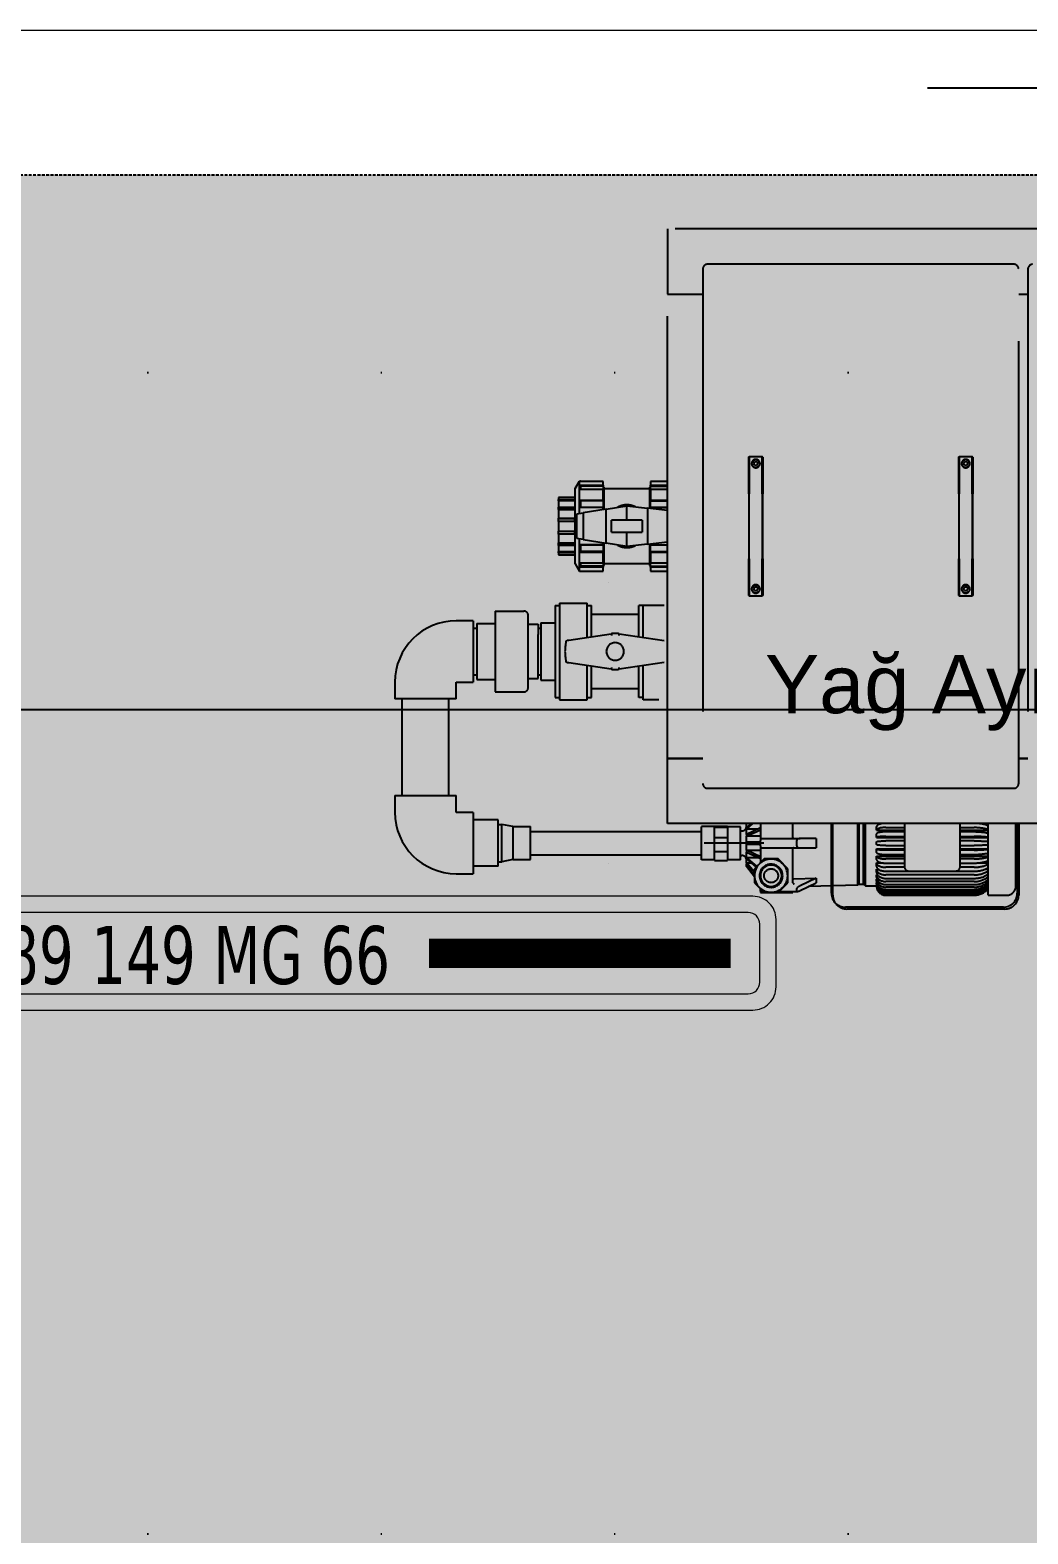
# Model space of a CAD drawing. Header units: centimetres. Extents: x 405564 to 502064, y 46284 to 60634.
# Drawn here: x 485385.8 to 485471.7, y 56032.6 to 56162.1 of the extents above; entities that cross this region are included whole.
import ezdxf
from ezdxf.enums import TextEntityAlignment as Align

# ---------------------------------------------------------------- set-up
doc = ezdxf.new("R2010")
doc.units = ezdxf.units.CM
for name, pattern in [('( Hidden )', [0.375, 0.25, -0.125]), ('ACAD_ISO07W100', [3, 0, -3]), ('CENTERX3', [23, 15, -3, 2, -3]), ('DOT', [0.25, 0, -0.25]), ('HIDDENX2', [19.05, 12.7, -6.35])]:
    doc.linetypes.add(name, pattern=pattern)
doc.layers.get('0').update_dxf_attribs({"color": 8, "lineweight": 9})
for name, color, linetype, lineweight in [('0-KRCN-AYDINLATMA-130426', 8, 'Continuous', 9), ('0-KRCN-MİMARİ-220526', 8, 'Continuous', 9), ('Visible (ISO)', 8, 'Continuous', 18)]:
    doc.layers.add(name, color=color, linetype=linetype, lineweight=lineweight)
doc.layers.add('AS_DOS_TERAS_UST', color=8, linetype='ACAD_ISO07W100')
doc.layers.add('AS_NOT_MIMARI', color=8, linetype='Continuous')
doc.styles.add('SI', font='ISOCP.shx')
doc.styles.add('TAHOMA', font='tahoma.ttf')

# ---------------------------------------------------------------- blocks, each defined once
blk = doc.blocks.new('YPL 064U 40OD00 8K89 149 MG 66')
at = {"layer": '0-KRCN-AYDINLATMA-130426'}
for points in [[(75.25, -2.9), (75.25, 2.9, 0.414214), (73.25, 4.9), (-73.25, 4.9, 0.414214), (-75.25, 2.9), (-75.25, -2.9, 0.414214), (-73.25, -4.9), (73.25, -4.9, 0.414214)], [(73.85, -2.5), (73.85, 2.5, 0.414214), (72.85, 3.5), (-72.85, 3.5, 0.414214), (-73.85, 2.5), (-73.85, -2.5, 0.414214), (-72.85, -3.5), (72.85, -3.5, 0.414214)]]:
    blk.add_lwpolyline(points, format="xyb", close=True, dxfattribs=at)
at = {"layer": '0-KRCN-AYDINLATMA-130426', "const_width": 2.51, "elevation": 1.25}
for points in [[(-71.34, -0.01), (-45.35, -0.01)], [(45.35, -0.01), (71.35, -0.01)]]:
    blk.add_lwpolyline(points, dxfattribs=at)
at = {"layer": '0-KRCN-AYDINLATMA-130426', "ltscale": 60, "style": 'TAHOMA', "width": 0.8}
blk.add_text('YPL 064U 40OD00 8K89 149 MG 66', height=5, dxfattribs=at).set_placement((0, -0.15), align=Align.MIDDLE_CENTER)
blk = doc.blocks.new('G$C546873DE')
at = {"layer": '0-KRCN-AYDINLATMA-130426'}
blk.add_blockref('YPL 064U 40OD00 8K89 149 MG 66', (14810.68, 8948.55), dxfattribs=at)
blk = doc.blocks.new('A$Cdfb98813')
h = blk.add_hatch()
h.set_pattern_fill('ANGLE', color=256)
h.set_pattern_definition([(0, (-482318.783, -59032.118), (0, 6.985), [5.08, -1.905]), (90, (-482318.783, -59032.118), (-6.985, 4e-16), [5.08, -1.905])])
h.paths.add_polyline_path([(2235.14, -683), (325.14, -683), (325.14, -933.01), (2235.14, -933.01)])
h.paths.add_polyline_path([(800, -700), (900, -700), (900, -800), (800, -800)], flags=16)
h.paths.add_polyline_path([(1700, -700), (1800, -700), (1800, -800), (1700, -800)], flags=16)
at = {"linetype": 'CENTERX3', "ltscale": 10}
blk.add_line((1651.04, -675.5), (1613.3, -675.5), dxfattribs=at)
at = {"linetype": 'HIDDENX2', "ltscale": 3}
for p, q in [((1590.9, -687.64), (1590.9, -693.24)), ((1629.66, -687.64), (1590.9, -687.64)), ((1593.94, -691.08), (1593.94, -735.4)), ((1620.74, -690.68), (1594.34, -690.68)), ((1621.14, -735.4), (1621.14, -691.08)), ((1621.94, -691.08), (1621.94, -735.4)), ((1590.9, -693.24), (1593.94, -693.24)), ((1590.9, -733.24), (1590.9, -693.24)), ((1590.9, -693.24), (1593.94, -693.24)), ((1621.14, -693.24), (1621.94, -693.24)), ((1621.14, -693.24), (1621.94, -693.24)), ((1597.9, -707.28), (1597.94, -707.24)), ((1597.9, -710.44), (1597.9, -707.28)), ((1597.94, -707.24), (1597.94, -710.44)), ((1597.94, -707.24), (1599.06, -707.24)), ((1598.32, -707.81), (1598.43, -707.66)), ((1598.39, -707.98), (1598.32, -707.81)), ((1598.57, -708.01), (1598.39, -707.98)), ((1598.43, -707.66), (1598.62, -707.69)), ((1598.68, -707.86), (1598.57, -708.01)), ((1598.62, -707.69), (1598.68, -707.86)), ((1599.1, -707.28), (1599.06, -707.24)), ((1599.06, -710.44), (1599.06, -707.24)), ((1599.1, -707.28), (1599.1, -710.44)), ((1615.98, -707.28), (1616.02, -707.24)), ((1615.98, -710.44), (1615.98, -707.28)), ((1616.02, -707.24), (1616.02, -710.44)), ((1616.02, -707.24), (1617.14, -707.24)), ((1616.4, -707.81), (1616.51, -707.66)), ((1616.47, -707.98), (1616.4, -707.81)), ((1616.65, -708.01), (1616.47, -707.98)), ((1616.51, -707.66), (1616.7, -707.69)), ((1616.76, -707.86), (1616.65, -708.01)), ((1616.7, -707.69), (1616.76, -707.86)), ((1617.18, -707.28), (1617.14, -707.24)), ((1617.14, -710.44), (1617.14, -707.24)), ((1617.18, -707.28), (1617.18, -710.44)), ((1582.96, -710), (1583.33, -709.36)), ((1583.33, -712.13), (1583.33, -709.36)), ((1583.4, -709.36), (1583.33, -709.36)), ((1583.4, -709.36), (1583.4, -709.37)), ((1585.36, -709.37), (1583.4, -709.37)), ((1585.36, -709.7), (1585.36, -709.37)), ((1590.9, -709.37), (1589.44, -709.37)), ((1589.44, -709.37), (1589.44, -709.7)), ((1582.91, -710.76), (1581.52, -710.76)), ((1581.52, -710.76), (1581.52, -710.94)), ((1582.91, -710.76), (1582.91, -710.76)), ((1582.91, -710.76), (1582.96, -710.76)), ((1582.96, -716.48), (1582.96, -710)), ((1583.4, -709.7), (1583.4, -710.08)), ((1583.4, -709.7), (1585.36, -709.7)), ((1585.36, -709.79), (1583.4, -709.79)), ((1585.36, -710.08), (1583.4, -710.08)), ((1585.36, -709.7), (1585.36, -709.79)), ((1585.36, -709.79), (1585.36, -710.08)), ((1585.36, -709.86), (1585.44, -709.86)), ((1585.36, -710.98), (1585.36, -710.08)), ((1585.44, -711.79), (1585.44, -709.86)), ((1589.36, -710.01), (1585.44, -710.01)), ((1589.36, -709.86), (1589.36, -711.71)), ((1589.44, -709.86), (1589.36, -709.86)), ((1589.44, -709.7), (1590.9, -709.7)), ((1589.44, -709.79), (1589.44, -709.7)), ((1589.44, -710.08), (1589.44, -709.79)), ((1589.44, -709.79), (1590.9, -709.79)), ((1590.9, -710.08), (1589.44, -710.08)), ((1589.44, -710.08), (1589.44, -710.98)), ((1597.9, -710.44), (1597.9, -716.04)), ((1597.94, -716.04), (1597.94, -710.44)), ((1599.06, -710.44), (1599.06, -716.04)), ((1599.1, -716.04), (1599.1, -710.44)), ((1615.98, -710.44), (1615.98, -716.04)), ((1616.02, -716.04), (1616.02, -710.44)), ((1617.14, -710.44), (1617.14, -716.04)), ((1617.18, -716.04), (1617.18, -710.44)), ((1581.52, -710.94), (1582.91, -710.94)), ((1581.52, -710.98), (1581.52, -710.94)), ((1581.52, -711.06), (1581.52, -710.98)), ((1581.52, -710.98), (1582.91, -710.98)), ((1582.91, -711.06), (1581.52, -711.06)), ((1581.52, -711.06), (1581.52, -711.58)), ((1581.52, -711.58), (1582.91, -711.58)), ((1581.52, -711.62), (1581.52, -711.58)), ((1581.52, -711.8), (1581.52, -711.62)), ((1581.52, -711.62), (1582.91, -711.62)), ((1582.91, -711.8), (1581.52, -711.8)), ((1581.52, -711.8), (1581.52, -712.55)), ((1581.52, -711.8), (1581.52, -711.8)), ((1581.52, -711.8), (1582.91, -711.8)), ((1582.91, -711.06), (1582.91, -710.94)), ((1582.91, -711.8), (1582.91, -711.58)), ((1583.08, -712.17), (1583.63, -712.08)), ((1583.08, -714.3), (1583.08, -712.17)), ((1583.4, -710.98), (1583.4, -711.63)), ((1583.4, -710.98), (1585.36, -710.98)), ((1585.36, -711.06), (1583.4, -711.06)), ((1585.36, -711.62), (1583.4, -711.62)), ((1585.36, -711.63), (1583.4, -711.63)), ((1585.61, -711.77), (1583.63, -712.08)), ((1583.63, -712.08), (1583.63, -714.39)), ((1585.36, -710.98), (1585.36, -711.06)), ((1585.36, -711.06), (1585.36, -711.62)), ((1585.36, -711.62), (1585.36, -711.63)), ((1585.36, -711.81), (1585.36, -711.63)), ((1585.61, -711.77), (1587.4, -711.48)), ((1585.61, -714.7), (1585.61, -711.77)), ((1587.4, -712.71), (1587.4, -711.48)), ((1587.4, -711.48), (1589.19, -711.69)), ((1590.9, -711.88), (1589.19, -711.69)), ((1589.19, -711.69), (1589.19, -714.78)), ((1589.44, -710.98), (1590.9, -710.98)), ((1589.44, -711.06), (1589.44, -710.98)), ((1589.44, -711.62), (1589.44, -711.06)), ((1589.44, -711.06), (1590.9, -711.06)), ((1589.44, -711.63), (1589.44, -711.62)), ((1589.44, -711.62), (1590.9, -711.62)), ((1590.9, -711.63), (1589.44, -711.63)), ((1589.44, -711.63), (1589.44, -711.72)), ((1581.52, -712.55), (1582.91, -712.55)), ((1581.52, -712.58), (1581.52, -712.55)), ((1581.52, -712.8), (1581.52, -712.58)), ((1581.52, -712.58), (1582.91, -712.58)), ((1581.52, -712.82), (1581.52, -712.8)), ((1581.52, -712.8), (1582.91, -712.8)), ((1581.52, -712.82), (1581.52, -713.65)), ((1582.91, -712.82), (1581.52, -712.82)), ((1582.91, -712.82), (1582.91, -712.55)), ((1586.08, -713.76), (1586.08, -712.71)), ((1588.73, -712.71), (1586.08, -712.71)), ((1588.73, -712.71), (1588.73, -713.76)), ((1581.52, -713.65), (1582.91, -713.65)), ((1581.52, -713.67), (1581.52, -713.65)), ((1581.52, -713.89), (1581.52, -713.67)), ((1581.52, -713.67), (1582.91, -713.67)), ((1581.52, -713.92), (1581.52, -713.89)), ((1581.52, -713.89), (1582.91, -713.89)), ((1582.91, -713.92), (1581.52, -713.92)), ((1581.52, -713.92), (1581.52, -714.67)), ((1581.52, -714.67), (1582.91, -714.67)), ((1581.52, -714.85), (1581.52, -714.67)), ((1581.52, -714.67), (1581.52, -714.67)), ((1581.52, -714.67), (1582.91, -714.67)), ((1582.91, -713.92), (1582.91, -713.65)), ((1582.91, -714.89), (1582.91, -714.67)), ((1583.63, -714.39), (1583.08, -714.3)), ((1583.33, -717.12), (1583.33, -714.34)), ((1583.63, -714.39), (1585.61, -714.7)), ((1585.36, -714.84), (1585.36, -714.66)), ((1585.44, -716.61), (1585.44, -714.68)), ((1587.4, -714.99), (1585.61, -714.7)), ((1586.08, -713.76), (1588.73, -713.76)), ((1587.4, -714.99), (1587.4, -713.76)), ((1589.19, -714.78), (1587.4, -714.99)), ((1589.19, -714.78), (1590.9, -714.59)), ((1589.36, -714.76), (1589.36, -716.61)), ((1589.44, -714.75), (1589.44, -714.84)), ((1581.52, -714.89), (1581.52, -714.85)), ((1581.52, -714.85), (1582.91, -714.85)), ((1582.91, -714.89), (1581.52, -714.89)), ((1581.52, -714.89), (1581.52, -715.41)), ((1581.52, -715.41), (1582.91, -715.41)), ((1581.52, -715.49), (1581.52, -715.41)), ((1581.52, -715.53), (1581.52, -715.49)), ((1581.52, -715.49), (1582.91, -715.49)), ((1582.91, -715.53), (1581.52, -715.53)), ((1581.52, -715.53), (1581.52, -715.71)), ((1581.52, -715.71), (1582.91, -715.71)), ((1582.91, -715.53), (1582.91, -715.41)), ((1582.91, -715.72), (1582.91, -715.71)), ((1582.91, -715.72), (1582.96, -715.72)), ((1583.4, -714.84), (1583.4, -715.49)), ((1583.4, -714.84), (1585.36, -714.84)), ((1585.36, -714.85), (1583.4, -714.85)), ((1585.36, -715.41), (1583.4, -715.41)), ((1585.36, -715.49), (1583.4, -715.49)), ((1585.36, -714.84), (1585.36, -714.85)), ((1585.36, -714.85), (1585.36, -715.41)), ((1585.36, -715.41), (1585.36, -715.49)), ((1585.36, -716.39), (1585.36, -715.49)), ((1589.44, -714.84), (1590.9, -714.84)), ((1589.44, -714.85), (1589.44, -714.84)), ((1589.44, -715.41), (1589.44, -714.85)), ((1589.44, -714.85), (1590.9, -714.85)), ((1589.44, -715.49), (1589.44, -715.41)), ((1589.44, -715.41), (1590.9, -715.41)), ((1590.9, -715.49), (1589.44, -715.49)), ((1589.44, -715.49), (1589.44, -716.39)), ((1597.9, -719.2), (1597.9, -716.04)), ((1597.94, -716.04), (1597.94, -719.24)), ((1599.06, -719.24), (1599.06, -716.04)), ((1599.1, -716.04), (1599.1, -719.2)), ((1615.98, -719.2), (1615.98, -716.04)), ((1616.02, -716.04), (1616.02, -719.24)), ((1617.14, -719.24), (1617.14, -716.04)), ((1617.18, -716.04), (1617.18, -719.2)), ((1582.96, -716.48), (1583.33, -717.12)), ((1583.4, -717.12), (1583.33, -717.12)), ((1583.4, -716.39), (1583.4, -716.77)), ((1583.4, -716.39), (1585.36, -716.39)), ((1585.36, -716.68), (1583.4, -716.68)), ((1585.36, -716.77), (1583.4, -716.77)), ((1583.4, -717.1), (1583.4, -717.12)), ((1583.4, -717.1), (1585.36, -717.1)), ((1585.36, -716.39), (1585.36, -716.68)), ((1585.36, -716.61), (1585.44, -716.61)), ((1585.36, -716.68), (1585.36, -716.77)), ((1585.36, -717.1), (1585.36, -716.77)), ((1589.36, -716.46), (1585.44, -716.46)), ((1589.44, -716.61), (1589.36, -716.61)), ((1589.44, -716.39), (1590.9, -716.39)), ((1589.44, -716.68), (1589.44, -716.39)), ((1589.44, -716.68), (1590.9, -716.68)), ((1589.44, -716.77), (1589.44, -716.68)), ((1590.9, -716.77), (1589.44, -716.77)), ((1589.44, -716.77), (1589.44, -717.1)), ((1589.44, -717.1), (1590.9, -717.1)), ((1598.32, -718.61), (1598.43, -718.46)), ((1598.39, -718.78), (1598.32, -718.61)), ((1598.43, -718.46), (1598.62, -718.49)), ((1598.68, -718.66), (1598.57, -718.81)), ((1598.62, -718.49), (1598.68, -718.66)), ((1616.4, -718.61), (1616.51, -718.46)), ((1616.47, -718.78), (1616.4, -718.61)), ((1616.51, -718.46), (1616.7, -718.49)), ((1616.76, -718.66), (1616.65, -718.81)), ((1616.7, -718.49), (1616.76, -718.66)), ((1581.59, -719.86), (1581.59, -728.18)), ((1581.59, -719.86), (1583.99, -719.86)), ((1583.99, -722.8), (1583.99, -719.86)), ((1597.9, -719.2), (1597.94, -719.24)), ((1597.94, -719.24), (1599.06, -719.24)), ((1598.57, -718.81), (1598.39, -718.78)), ((1599.1, -719.2), (1599.06, -719.24)), ((1615.98, -719.2), (1616.02, -719.24)), ((1616.02, -719.24), (1617.14, -719.24)), ((1616.65, -718.81), (1616.47, -718.78)), ((1617.18, -719.2), (1617.14, -719.24)), ((1576.07, -720.54), (1576.07, -721.87)), ((1576.07, -720.54), (1578.54, -720.54)), ((1578.9, -722.09), (1578.9, -720.9)), ((1581.23, -720.06), (1581.23, -727.98)), ((1581.23, -720.06), (1581.59, -720.06)), ((1583.99, -720.06), (1584.35, -720.06)), ((1584.35, -722.75), (1584.35, -720.06)), ((1584.35, -720.82), (1588.43, -720.82)), ((1588.79, -720.06), (1588.43, -720.06)), ((1588.43, -722.75), (1588.43, -720.06)), ((1588.79, -722.8), (1588.79, -720.06)), ((1590.62, -720.06), (1588.79, -720.06)), ((1574.15, -721.38), (1572.71, -721.38)), ((1574.15, -721.38), (1574.15, -726.66)), ((1574.15, -722.02), (1574.47, -722.02)), ((1574.47, -721.62), (1574.47, -722.54)), ((1574.47, -721.62), (1576.07, -721.62)), ((1574.47, -722.54), (1574.47, -726.42)), ((1576.07, -721.87), (1576.07, -727.5)), ((1578.9, -721.68), (1579.75, -721.68)), ((1578.9, -727.14), (1578.9, -722.09)), ((1579.75, -721.68), (1579.75, -722.57)), ((1579.75, -722.02), (1579.99, -722.02)), ((1579.75, -726.36), (1579.75, -722.57)), ((1579.99, -721.56), (1579.99, -726.48)), ((1579.99, -721.56), (1581.23, -721.56)), ((1582.39, -723.04), (1586.05, -722.49)), ((1586.73, -722.49), (1590.62, -723.07)), ((1586.05, -725.55), (1582.39, -725.01)), ((1590.62, -724.97), (1586.73, -725.55)), ((1574.15, -726.02), (1574.47, -726.02)), ((1574.47, -726.42), (1576.07, -726.42)), ((1578.9, -726.36), (1579.75, -726.36)), ((1579.75, -726.02), (1579.99, -726.02)), ((1583.99, -728.18), (1583.99, -725.24)), ((1584.35, -727.98), (1584.35, -725.3)), ((1588.43, -727.98), (1588.43, -725.3)), ((1588.79, -728.18), (1588.79, -725.24)), ((1567.42, -726.67), (1567.42, -728.11)), ((1572.7, -728.11), (1572.7, -726.67)), ((1572.71, -726.66), (1574.15, -726.66)), ((1576.07, -727.5), (1578.54, -727.5)), ((1579.99, -726.48), (1581.23, -726.48)), ((1584.35, -727.22), (1588.43, -727.22)), ((1572.7, -728.11), (1567.42, -728.11)), ((1568.06, -736.43), (1568.06, -728.11)), ((1572.06, -736.43), (1572.06, -728.11)), ((1581.23, -727.98), (1581.59, -727.98)), ((1581.59, -728.18), (1583.99, -728.18)), ((1583.99, -727.98), (1584.35, -727.98)), ((1588.79, -727.98), (1588.43, -727.98)), ((1590.15, -728.18), (1588.79, -728.18)), ((1590.9, -738.84), (1590.9, -733.24)), ((1590.9, -733.24), (1593.94, -733.24)), ((1593.94, -733.24), (1590.9, -733.24)), ((1621.14, -733.24), (1621.94, -733.24)), ((1621.94, -733.24), (1621.14, -733.24)), ((1567.42, -736.43), (1572.7, -736.43)), ((1567.42, -736.43), (1567.42, -737.87)), ((1572.7, -737.87), (1572.7, -736.43)), ((1594.34, -735.8), (1620.74, -735.8)), ((1574.15, -737.88), (1572.71, -737.88)), ((1574.15, -737.88), (1574.15, -743.16)), ((1576.31, -738.52), (1574.15, -738.52)), ((1576.31, -742.52), (1576.31, -738.52)), ((1576.31, -738.92), (1576.63, -738.92)), ((1577.59, -739.1), (1576.63, -738.92)), ((1576.63, -742.12), (1576.63, -738.92)), ((1577.59, -739.1), (1579.11, -739.1)), ((1577.59, -739.1), (1577.59, -741.94)), ((1579.11, -741.94), (1579.11, -739.1)), ((1682.1, -738.84), (1590.9, -738.84)), ((1593.82, -739.1), (1593.82, -739.11)), ((1594.94, -739.1), (1593.82, -739.1)), ((1593.82, -741.96), (1593.82, -739.11)), ((1594.94, -739.14), (1594.94, -739.05)), ((1594.94, -739.05), (1596.06, -739.05)), ((1594.94, -740.05), (1594.94, -739.14)), ((1594.94, -739.14), (1596.06, -739.14)), ((1596.06, -739.05), (1596.06, -739.14)), ((1597.18, -739.11), (1596.06, -739.11)), ((1596.06, -739.14), (1596.06, -740.05)), ((1597.18, -739.12), (1597.18, -739.11)), ((1597.18, -741.95), (1597.18, -739.12)), ((1597.7, -739.18), (1597.7, -738.84)), ((1598.11, -738.84), (1597.7, -739.18)), ((1597.7, -739.31), (1598.25, -738.84)), ((1598.1, -738.84), (1597.7, -738.84)), ((1597.7, -738.84), (1597.7, -738.84)), ((1597.7, -738.84), (1597.7, -738.84)), ((1597.7, -739.18), (1597.7, -739.25)), ((1598.9, -739.22), (1597.7, -739.77)), ((1597.7, -739.25), (1597.7, -739.31)), ((1597.7, -739.77), (1597.7, -739.31)), ((1598.72, -739.31), (1597.7, -739.31)), ((1597.7, -739.92), (1598.9, -739.38)), ((1598.9, -738.84), (1598.9, -740.06)), ((1601.7, -740.05), (1601.7, -738.84)), ((1605.02, -744.84), (1605.02, -738.84)), ((1605.14, -745), (1605.14, -738.84)), ((1607.3, -744.13), (1607.3, -738.84)), ((1607.38, -738.84), (1607.38, -744.05)), ((1607.78, -744.05), (1607.78, -738.84)), ((1607.94, -744.21), (1607.94, -738.84)), ((1608.9, -739.42), (1608.9, -739.12)), ((1609.7, -739.18), (1611.3, -739.18)), ((1611.3, -738.84), (1611.3, -742.53)), ((1616.1, -742.53), (1616.1, -738.84)), ((1616.1, -739.18), (1617.3, -739.18)), ((1618.5, -745.01), (1618.5, -738.84)), ((1620.9, -744.21), (1620.9, -738.84)), ((1621.02, -738.84), (1621.02, -744.84)), ((1621.14, -738.84), (1621.14, -745)), ((1579.11, -739.52), (1593.82, -739.53)), ((1599.18, -740.53), (1594.06, -740.53)), ((1594.94, -741.24), (1594.94, -740.05)), ((1594.94, -740.05), (1596.06, -740.05)), ((1596.06, -740.05), (1596.06, -741.24)), ((1597.18, -739.47), (1597.3, -739.47)), ((1597.7, -739.77), (1597.7, -739.85)), ((1597.7, -739.85), (1597.7, -739.92)), ((1597.7, -740.45), (1597.7, -739.92)), ((1598.9, -739.92), (1597.7, -739.92)), ((1597.7, -740.45), (1597.7, -740.53)), ((1598.9, -740.45), (1597.7, -740.45)), ((1597.7, -740.53), (1597.7, -740.61)), ((1597.7, -741.14), (1597.7, -740.61)), ((1597.7, -740.61), (1598.9, -740.61)), ((1598.9, -740.06), (1598.9, -740.13)), ((1598.9, -740.13), (1602.31, -740.13)), ((1598.9, -740.13), (1598.9, -740.29)), ((1598.9, -740.77), (1598.9, -740.29)), ((1602.02, -740.29), (1602.02, -740.77)), ((1603.7, -740.13), (1602.31, -740.13)), ((1603.7, -740.13), (1603.7, -740.53)), ((1603.7, -740.53), (1603.7, -740.93)), ((1608.9, -739.42), (1611.3, -739.42)), ((1608.9, -740.05), (1608.9, -739.73)), ((1608.9, -740.05), (1611.3, -740.05)), ((1608.9, -740.61), (1608.9, -740.45)), ((1611.3, -739.56), (1609.7, -739.56)), ((1609.7, -739.95), (1611.3, -739.95)), ((1611.3, -740.34), (1609.7, -740.34)), ((1616.1, -739.42), (1618.5, -739.42)), ((1617.3, -739.56), (1616.1, -739.56)), ((1616.1, -739.95), (1617.3, -739.95)), ((1616.1, -740.05), (1618.5, -740.05)), ((1617.3, -740.34), (1616.1, -740.34)), ((1577.59, -741.94), (1576.63, -742.12)), ((1577.59, -741.94), (1579.11, -741.94)), ((1579.11, -741.52), (1593.82, -741.53)), ((1594.94, -741.96), (1593.82, -741.96)), ((1594.94, -742.02), (1594.94, -741.24)), ((1594.94, -741.24), (1596.06, -741.24)), ((1596.06, -741.24), (1596.06, -742.02)), ((1597.18, -741.95), (1596.06, -741.95)), ((1597.18, -741.59), (1597.3, -741.59)), ((1598.9, -741.69), (1597.7, -741.14)), ((1597.7, -741.14), (1598.9, -741.14)), ((1597.7, -741.14), (1597.7, -741.22)), ((1597.7, -741.22), (1597.7, -741.29)), ((1597.7, -741.76), (1597.7, -741.29)), ((1597.7, -741.29), (1598.9, -741.84)), ((1598.59, -742.52), (1597.7, -741.76)), ((1597.7, -741.76), (1598.72, -741.76)), ((1597.7, -741.76), (1597.7, -741.82)), ((1597.7, -741.82), (1597.7, -741.88)), ((1597.7, -742.22), (1597.7, -741.88)), ((1597.7, -741.88), (1598.53, -742.59)), ((1599.22, -741.89), (1598.38, -742.73)), ((1598.9, -740.77), (1598.9, -740.93)), ((1598.9, -740.93), (1598.9, -741)), ((1598.9, -740.93), (1602.31, -740.93)), ((1598.9, -741), (1598.9, -742.21)), ((1600.42, -741.89), (1599.22, -741.89)), ((1601.26, -742.73), (1600.42, -741.89)), ((1601.7, -743.94), (1601.7, -741.01)), ((1602.31, -740.93), (1603.7, -740.93)), ((1608.9, -741.33), (1608.9, -741.01)), ((1608.9, -741.01), (1611.3, -741.01)), ((1608.9, -741.64), (1611.3, -741.64)), ((1608.9, -741.94), (1608.9, -741.64)), ((1609.7, -740.72), (1611.3, -740.72)), ((1611.3, -741.12), (1609.7, -741.12)), ((1609.7, -741.5), (1611.3, -741.5)), ((1611.3, -741.88), (1609.7, -741.88)), ((1616.1, -740.72), (1617.3, -740.72)), ((1616.1, -741.01), (1618.5, -741.01)), ((1617.3, -741.12), (1616.1, -741.12)), ((1616.1, -741.5), (1617.3, -741.5)), ((1616.1, -741.64), (1618.5, -741.64)), ((1617.3, -741.88), (1616.1, -741.88)), ((1572.71, -743.16), (1574.15, -743.16)), ((1576.31, -742.52), (1574.15, -742.52)), ((1576.31, -742.12), (1576.63, -742.12)), ((1594.94, -742.02), (1596.06, -742.02)), ((1598.38, -743.01), (1597.7, -742.22)), ((1597.7, -742.22), (1598.1, -742.22)), ((1597.7, -742.22), (1597.7, -742.26)), ((1597.7, -742.26), (1597.7, -742.3)), ((1597.7, -742.49), (1597.7, -742.3)), ((1597.7, -742.3), (1598.38, -743.09)), ((1598.38, -743.38), (1597.7, -742.49)), ((1597.7, -742.49), (1597.86, -742.49)), ((1597.7, -742.49), (1597.7, -742.5)), ((1597.7, -742.5), (1597.7, -742.51)), ((1597.7, -742.53), (1597.7, -742.51)), ((1597.7, -742.51), (1598.38, -743.41)), ((1597.7, -742.53), (1597.71, -742.53)), ((1598.38, -742.73), (1598.38, -743.93)), ((1601.26, -743.93), (1601.26, -742.73)), ((1608.9, -742.23), (1609.45, -742.23)), ((1608.9, -742.51), (1608.9, -742.23)), ((1608.9, -742.77), (1609.07, -742.77)), ((1608.9, -743.02), (1608.9, -742.77)), ((1608.9, -743.24), (1608.98, -743.24)), ((1608.9, -743.45), (1608.9, -743.24)), ((1609.7, -742.25), (1611.3, -742.25)), ((1611.31, -742.6), (1609.7, -742.6)), ((1609.7, -742.94), (1617.3, -742.94)), ((1617.3, -743.26), (1609.7, -743.26)), ((1611.7, -742.93), (1615.7, -742.93)), ((1616.1, -742.25), (1617.3, -742.25)), ((1617.3, -742.6), (1616.1, -742.6)), ((1617.66, -742.23), (1618.5, -742.23)), ((1618.25, -742.77), (1618.5, -742.77)), ((1618.43, -743.24), (1618.5, -743.24)), ((1598.38, -743.93), (1599.22, -744.77)), ((1598.9, -744.67), (1598.9, -744.45)), ((1600.42, -744.77), (1601.26, -743.93)), ((1601.78, -743.59), (1603.7, -743.54)), ((1602.02, -744.43), (1602.02, -744.67)), ((1603.7, -743.54), (1602.31, -744.21)), ((1602.31, -744.61), (1603.7, -743.94)), ((1607.3, -744.13), (1603.05, -744.25)), ((1603.7, -743.54), (1603.7, -743.74)), ((1603.7, -743.74), (1603.7, -743.94)), ((1607.38, -744.05), (1607.3, -744.13)), ((1607.38, -744.05), (1607.78, -744.05)), ((1607.78, -744.05), (1607.94, -744.21)), ((1607.94, -744.21), (1608.9, -744.21)), ((1608.9, -743.63), (1608.94, -743.63)), ((1608.9, -743.8), (1608.9, -743.63)), ((1608.9, -743.93), (1608.92, -743.93)), ((1608.9, -744.04), (1608.9, -743.93)), ((1608.9, -744.12), (1608.91, -744.12)), ((1608.9, -744.18), (1608.9, -744.12)), ((1608.9, -744.21), (1608.9, -744.21)), ((1608.9, -744.21), (1608.9, -744.21)), ((1609.7, -743.56), (1617.3, -743.56)), ((1617.3, -743.83), (1609.7, -743.83)), ((1609.7, -744.09), (1617.3, -744.09)), ((1617.3, -744.31), (1609.7, -744.31)), ((1609.7, -744.51), (1617.3, -744.51)), ((1598.9, -744.67), (1598.9, -744.69)), ((1598.9, -744.69), (1598.9, -744.77)), ((1598.9, -744.69), (1599.14, -744.69)), ((1598.9, -744.77), (1599.22, -744.77)), ((1599.22, -744.77), (1600.42, -744.77)), ((1600.42, -744.77), (1601.7, -744.77)), ((1600.5, -744.69), (1602.06, -744.69)), ((1601.7, -744.77), (1601.7, -744.69)), ((1617.3, -744.67), (1609.7, -744.67)), ((1609.7, -744.8), (1617.3, -744.8)), ((1617.3, -744.91), (1609.7, -744.91)), ((1609.7, -744.97), (1617.3, -744.97)), ((1617.3, -745.01), (1609.7, -745.01)), ((1609.7, -745.01), (1617.3, -745.01)), ((1618.5, -745.01), (1620.1, -745.01)), ((1619.82, -746.04), (1606.22, -746.04)), ((1619.94, -746.2), (1606.34, -746.2))]:
    blk.add_line(p, q, dxfattribs=at)
blk.add_line((238.98, -729.01), (2268.93, -729.01))
at = {"linetype": '( Hidden )'}
blk.add_lwpolyline([(2235.14, -683), (325.14, -683), (325.14, -933.01), (2235.14, -933.01)], close=True, dxfattribs=at)
blk.add_lwpolyline([(2235.14, -683), (325.14, -683), (325.14, -933.01), (2235.14, -933.01)], close=True, dxfattribs=at)
at = {"linetype": 'HIDDENX2', "ltscale": 3}
for points in [[(1586.05, -722.49), (1586.05, -722.5), (1586.05, -722.5), (1586.05, -722.5), (1586.05, -722.5), (1586.05, -722.5), (1586.05, -722.51), (1586.05, -722.51), (1586.06, -722.52), (1586.06, -722.52), (1586.06, -722.53), (1586.06, -722.53), (1586.06, -722.54), (1586.06, -722.55), (1586.06, -722.56), (1586.06, -722.56), (1586.07, -722.57), (1586.07, -722.58), (1586.07, -722.59), (1586.07, -722.6), (1586.07, -722.61), (1586.07, -722.62), (1586.08, -722.63), (1586.08, -722.64), (1586.08, -722.65)], [(1586.73, -722.49), (1586.73, -722.5), (1586.73, -722.5), (1586.73, -722.5), (1586.73, -722.5), (1586.73, -722.5), (1586.73, -722.51), (1586.73, -722.51), (1586.73, -722.52), (1586.73, -722.52), (1586.72, -722.53), (1586.72, -722.53), (1586.72, -722.54), (1586.72, -722.55), (1586.72, -722.56), (1586.72, -722.56), (1586.72, -722.57), (1586.71, -722.58), (1586.71, -722.59), (1586.71, -722.6), (1586.71, -722.61), (1586.71, -722.62), (1586.7, -722.63), (1586.7, -722.64), (1586.7, -722.65)], [(1582.15, -723.18), (1582.16, -723.17), (1582.16, -723.16), (1582.16, -723.16), (1582.16, -723.15), (1582.17, -723.14), (1582.17, -723.13), (1582.17, -723.13), (1582.18, -723.12), (1582.18, -723.11), (1582.19, -723.11), (1582.19, -723.1), (1582.2, -723.1), (1582.21, -723.09), (1582.21, -723.09), (1582.22, -723.08), (1582.23, -723.08), (1582.23, -723.07), (1582.24, -723.07), (1582.25, -723.06), (1582.25, -723.06), (1582.26, -723.06), (1582.27, -723.06), (1582.28, -723.05), (1582.29, -723.05)], [(1582.29, -723.05), (1582.29, -723.05), (1582.29, -723.05), (1582.3, -723.05), (1582.3, -723.05), (1582.31, -723.05), (1582.31, -723.05), (1582.32, -723.05), (1582.32, -723.05), (1582.32, -723.05), (1582.33, -723.05), (1582.33, -723.05), (1582.34, -723.05), (1582.34, -723.05), (1582.35, -723.04), (1582.35, -723.04), (1582.36, -723.04), (1582.36, -723.04), (1582.36, -723.04), (1582.37, -723.04), (1582.37, -723.04), (1582.38, -723.04), (1582.38, -723.04), (1582.39, -723.04), (1582.39, -723.04)], [(1582.29, -724.99), (1582.28, -724.99), (1582.27, -724.99), (1582.26, -724.98), (1582.25, -724.98), (1582.25, -724.98), (1582.24, -724.98), (1582.23, -724.97), (1582.23, -724.97), (1582.22, -724.96), (1582.21, -724.96), (1582.21, -724.95), (1582.2, -724.95), (1582.19, -724.94), (1582.19, -724.94), (1582.18, -724.93), (1582.18, -724.92), (1582.17, -724.92), (1582.17, -724.91), (1582.17, -724.9), (1582.16, -724.89), (1582.16, -724.89), (1582.16, -724.88), (1582.16, -724.87), (1582.15, -724.86)], [(1582.39, -725.01), (1582.39, -725), (1582.38, -725), (1582.38, -725), (1582.37, -725), (1582.37, -725), (1582.36, -725), (1582.36, -725), (1582.36, -725), (1582.35, -725), (1582.35, -725), (1582.34, -725), (1582.34, -725), (1582.33, -725), (1582.33, -725), (1582.32, -725), (1582.32, -725), (1582.32, -724.99), (1582.31, -724.99), (1582.31, -724.99), (1582.3, -724.99), (1582.3, -724.99), (1582.29, -724.99), (1582.29, -724.99), (1582.29, -724.99)], [(1586.08, -725.39), (1586.08, -725.4), (1586.08, -725.41), (1586.07, -725.42), (1586.07, -725.43), (1586.07, -725.44), (1586.07, -725.45), (1586.07, -725.46), (1586.07, -725.47), (1586.06, -725.48), (1586.06, -725.49), (1586.06, -725.49), (1586.06, -725.5), (1586.06, -725.51), (1586.06, -725.52), (1586.06, -725.52), (1586.06, -725.53), (1586.05, -725.53), (1586.05, -725.54), (1586.05, -725.54), (1586.05, -725.54), (1586.05, -725.55), (1586.05, -725.55), (1586.05, -725.55), (1586.05, -725.55)], [(1586.7, -725.39), (1586.7, -725.4), (1586.7, -725.41), (1586.71, -725.42), (1586.71, -725.43), (1586.71, -725.44), (1586.71, -725.45), (1586.71, -725.46), (1586.72, -725.47), (1586.72, -725.48), (1586.72, -725.49), (1586.72, -725.49), (1586.72, -725.5), (1586.72, -725.51), (1586.72, -725.52), (1586.73, -725.52), (1586.73, -725.53), (1586.73, -725.53), (1586.73, -725.54), (1586.73, -725.54), (1586.73, -725.54), (1586.73, -725.55), (1586.73, -725.55), (1586.73, -725.55), (1586.73, -725.55)], [(1601.7, -740.05), (1601.7, -740.05), (1601.7, -740.05), (1601.7, -740.05), (1601.7, -740.05), (1601.7, -740.05), (1601.7, -740.05), (1601.7, -740.05), (1601.7, -740.05), (1601.7, -740.05), (1601.7, -740.05), (1601.7, -740.06), (1601.7, -740.06), (1601.7, -740.06), (1601.7, -740.06), (1601.7, -740.06), (1601.7, -740.06), (1601.7, -740.06), (1601.7, -740.06), (1601.7, -740.06), (1601.7, -740.06), (1601.7, -740.06), (1601.7, -740.06), (1601.7, -740.06), (1601.7, -740.06)], [(1608.9, -740.45), (1608.9, -740.43), (1608.91, -740.42), (1608.92, -740.4), (1608.93, -740.39), (1608.94, -740.38), (1608.95, -740.38), (1608.96, -740.37), (1608.96, -740.37), (1608.99, -740.36), (1609.01, -740.36), (1609.04, -740.36), (1609.06, -740.36), (1609.08, -740.35), (1609.1, -740.35), (1609.12, -740.35), (1609.14, -740.35), (1609.17, -740.35), (1609.19, -740.35), (1609.22, -740.35), (1609.25, -740.35), (1609.28, -740.35), (1609.31, -740.34), (1609.34, -740.34), (1609.38, -740.34), (1609.41, -740.34), (1609.45, -740.34), (1609.48, -740.34), (1609.52, -740.34), (1609.55, -740.34), (1609.59, -740.34), (1609.63, -740.34), (1609.66, -740.34), (1609.7, -740.34)], [(1609.7, -740.72), (1609.66, -740.72), (1609.63, -740.72), (1609.59, -740.72), (1609.55, -740.72), (1609.52, -740.72), (1609.48, -740.72), (1609.45, -740.72), (1609.41, -740.72), (1609.38, -740.72), (1609.34, -740.72), (1609.31, -740.72), (1609.28, -740.72), (1609.25, -740.72), (1609.22, -740.72), (1609.19, -740.71), (1609.17, -740.71), (1609.14, -740.71), (1609.12, -740.71), (1609.1, -740.71), (1609.08, -740.71), (1609.06, -740.71), (1609.04, -740.7), (1609.01, -740.7), (1608.99, -740.7), (1608.96, -740.69), (1608.96, -740.69), (1608.95, -740.69), (1608.94, -740.68), (1608.93, -740.67), (1608.92, -740.66), (1608.91, -740.65), (1608.9, -740.63), (1608.9, -740.61)], [(1617.3, -740.34), (1617.39, -740.34), (1617.47, -740.34), (1617.56, -740.34), (1617.64, -740.34), (1617.73, -740.34), (1617.81, -740.34), (1617.89, -740.34), (1617.97, -740.35), (1618.04, -740.35), (1618.12, -740.35), (1618.19, -740.35), (1618.26, -740.35), (1618.32, -740.36), (1618.39, -740.36), (1618.45, -740.36), (1618.5, -740.36)], [(1618.5, -740.7), (1618.45, -740.7), (1618.39, -740.7), (1618.32, -740.71), (1618.26, -740.71), (1618.19, -740.71), (1618.12, -740.71), (1618.04, -740.71), (1617.97, -740.72), (1617.89, -740.72), (1617.81, -740.72), (1617.73, -740.72), (1617.64, -740.72), (1617.56, -740.72), (1617.47, -740.72), (1617.39, -740.72), (1617.3, -740.72)], [(1601.7, -741), (1601.7, -741), (1601.7, -741), (1601.7, -741), (1601.7, -741), (1601.7, -741), (1601.7, -741), (1601.7, -741), (1601.7, -741.01), (1601.7, -741.01), (1601.7, -741.01), (1601.7, -741.01), (1601.7, -741.01), (1601.7, -741.01), (1601.7, -741.01), (1601.7, -741.01), (1601.7, -741.01), (1601.7, -741.01), (1601.7, -741.01), (1601.7, -741.01), (1601.7, -741.01), (1601.7, -741.01), (1601.7, -741.01), (1601.7, -741.01), (1601.7, -741.01)], [(1601.7, -743.94), (1601.7, -743.94), (1601.7, -743.94), (1601.7, -743.94), (1601.7, -743.94), (1601.7, -743.94), (1601.7, -743.94), (1601.7, -743.94), (1601.7, -743.94), (1601.7, -743.94), (1601.7, -743.94), (1601.7, -743.94), (1601.7, -743.94), (1601.7, -743.94), (1601.7, -743.94), (1601.7, -743.94), (1601.7, -743.94), (1601.7, -743.94), (1601.7, -743.94), (1601.7, -743.94), (1601.7, -743.94), (1601.7, -743.94), (1601.7, -743.94), (1601.7, -743.94), (1601.7, -743.94)]]:
    blk.add_lwpolyline(points, dxfattribs=at)
for centre, radius in [((1598.5, -707.84), 0.34), ((1616.58, -707.84), 0.34), ((1598.5, -718.64), 0.34), ((1616.58, -718.64), 0.34), ((1599.82, -743.33), 0.6)]:
    blk.add_circle(centre, radius, dxfattribs=at)
for centre, radius, start, end in [((1594.34, -691.08), 0.4, 90, 180), ((1620.74, -691.08), 0.4, 0, 90), ((1622.34, -691.08), 0.4, 90, 180), ((1578.54, -720.9), 0.36, 0, 90), ((1572.71, -726.67), 5.29, 90, 180), ((1586.39, -724.02), 1.56, 90, 102.5364), ((1586.39, -724.02), 1.56, 77.4637, 90), ((1586.39, -724.02), 4.32, 168.7746, 191.2255), ((1586.39, -724.02), 0.76, 90, 270), ((1586.39, -724.02), 0.76, 270, 90), ((1586.39, -724.02), 1.56, 257.4637, 270), ((1586.39, -724.02), 1.56, 270, 282.5364), ((1572.71, -726.67), 0.008, 90, 180), ((1578.54, -727.14), 0.36, 270, 0), ((1594.34, -735.4), 0.4, 180, 270), ((1620.74, -735.4), 0.4, 270, 0), ((1572.71, -737.87), 5.29, 180, 270), ((1572.71, -737.87), 0.008, 180, 270), ((1597.3, -739.07), 0.4, 270, 0), ((1601.78, -740.05), 0.08, 186.3794, 270), ((1597.3, -741.99), 0.4, 0, 90), ((1599.82, -743.33), 1.43, 0, 180), ((1601.78, -741.01), 0.08, 90, 173.6207), ((1599.82, -743.33), 1, 0, 180), ((1599.82, -743.33), 0.92, 0, 180), ((1611.7, -742.53), 0.4, 180, 270), ((1615.7, -742.53), 0.4, 270, 0), ((1599.82, -743.33), 1.43, 180, 0), ((1599.82, -743.33), 1, 180, 0), ((1599.82, -743.33), 0.92, 180, 0), ((1609.7, -744.21), 0.8, 180, 270), ((1617.3, -743.41), 1.6, 270, 318.5904), ((1620.1, -744.21), 0.8, 270, 0), ((1606.22, -744.84), 1.2, 180, 270), ((1606.34, -745), 1.2, 180, 270), ((1619.82, -744.84), 1.2, 270, 0), ((1619.94, -745), 1.2, 270, 0)]:
    blk.add_arc(centre, radius, start, end, dxfattribs=at)
for centre, major_axis, ratio, start_param, end_param in [((1609.7, -739.12), (-0.8, 0), 0.382683, 5.061062, 6.283185), ((1609.7, -739.42), (-0.8, 0), 0.300706, 4.712389, 6.283185), ((1617.3, -739.67), (1.6, 0), 0.300706, 0.722734, 1.570796), ((1617.3, -739.43), (-1.6, 0), 0.382683, 3.864327, 4.466468), ((1602.31, -740.29), (-0.287, 0), 0.557823, 4.712389, 6.283185), ((1609.7, -739.73), (-0.8, 0), 0.21644, 4.712389, 6.283185), ((1609.7, -740.05), (-0.8, 0), 0.130526, 4.712389, 6.283185), ((1617.3, -739.91), (-1.6, 0), 0.21644, 3.864327, 4.712389), ((1617.3, -740.16), (1.6, 0), 0.130526, 0.722734, 1.570796), ((1602.31, -740.77), (-0.287, 0), 0.557823, 0, 1.570796), ((1609.7, -741.01), (-0.8, 0), 0.130526, 0, 1.570796), ((1609.7, -741.33), (-0.8, 0), 0.21644, 0, 1.570796), ((1609.7, -741.64), (-0.8, 0), 0.300706, 0, 1.570796), ((1609.7, -741.94), (-0.8, 0), 0.382683, 0, 1.570796), ((1617.3, -740.91), (-1.6, 0), 0.130526, 1.570796, 2.418858), ((1617.3, -741.15), (1.6, 0), 0.21644, 4.712389, 5.560451), ((1617.3, -741.4), (-1.6, 0), 0.300706, 1.570796, 2.418858), ((1609.7, -742.23), (-0.8, 0), 0.461749, 0, 1.570796), ((1609.7, -742.51), (-0.8, 0), 0.5373, 0, 1.570796), ((1609.7, -742.77), (-0.8, 0), 0.608761, 0, 1.570796), ((1609.7, -743.02), (-0.8, 0), 0.67559, 0, 1.570796), ((1609.7, -743.24), (-0.8, 0), 0.737277, 0, 1.570796), ((1617.3, -741.63), (1.6, 0), 0.382683, 4.712389, 5.560451), ((1617.3, -741.86), (-1.6, 0), 0.461749, 1.570796, 2.418858), ((1617.3, -742.08), (1.6, 0), 0.5373, 4.712389, 5.560451), ((1617.3, -742.28), (-1.6, 0), 0.608761, 1.570796, 2.418858), ((1617.3, -742.48), (1.6, 0), 0.67559, 4.712389, 5.560451), ((1601.78, -743.55), (-0.08, -0.0026), 0.499592, 6.266709, 7.837505), ((1601.78, -744.01), (-0.0773, 0.0773), 0.267949, 0.37314, 1.832596), ((1602.31, -744.29), (-0.285, -0.147), 0.22333, 4.597838, 6.168634), ((1609.7, -743.45), (-0.8, 0), 0.793353, 0, 1.570796), ((1609.7, -743.63), (-0.8, 0), 0.843391, 0, 1.570796), ((1609.7, -743.8), (-0.8, 0), 0.887011, 0, 1.570796), ((1609.7, -743.93), (-0.8, 0), 0.92388, 0, 1.570796), ((1609.7, -744.04), (-0.8, 0), 0.953717, 0, 1.570796), ((1609.7, -744.12), (-0.8, 0), 0.976296, 0, 1.570796), ((1609.7, -744.18), (-0.8, 0), 0.991445, 0, 1.570796), ((1609.7, -744.21), (-0.8, 0), 0.999048, 0, 1.570796), ((1617.3, -742.65), (-1.6, 0), 0.737277, 1.570796, 2.418858), ((1617.3, -742.82), (1.6, 0), 0.793353, 4.712389, 5.560451), ((1617.3, -742.96), (-1.6, 0), 0.843391, 1.570796, 2.418858), ((1617.3, -743.09), (1.6, 0), 0.887011, 4.712389, 5.560451), ((1617.3, -743.19), (-1.6, 0), 0.92388, 1.570796, 2.418858), ((1617.3, -743.28), (1.6, 0), 0.953717, 4.712389, 5.560451), ((1617.3, -743.34), (-1.6, 0), 0.976296, 1.570796, 2.418858), ((1617.3, -743.39), (1.6, 0), 0.991445, 4.712389, 5.560451), ((1617.3, -743.41), (-1.6, 0), 0.999048, 1.570796, 2.418858), ((1602.31, -744.53), (-0.285, -0.147), 0.22333, 6.168634, 7.73943)]:
    blk.add_ellipse(centre, major_axis=major_axis, ratio=ratio, start_param=start_param, end_param=end_param, dxfattribs=at)
for points, knots in [([(1598.5, -708.2), (1598.46, -708.2), (1598.41, -708.19), (1598.33, -708.16), (1598.3, -708.13), (1598.22, -708.07), (1598.19, -708.02), (1598.15, -707.93), (1598.14, -707.88), (1598.14, -707.78), (1598.15, -707.73), (1598.2, -707.63), (1598.24, -707.58), (1598.31, -707.53), (1598.35, -707.5), (1598.42, -707.49), (1598.43, -707.48), (1598.47, -707.48), (1598.48, -707.48), (1598.52, -707.48), (1598.54, -707.48), (1598.57, -707.48), (1598.59, -707.49), (1598.65, -707.5), (1598.69, -707.53), (1598.77, -707.58), (1598.8, -707.63), (1598.85, -707.73), (1598.86, -707.78), (1598.86, -707.88), (1598.85, -707.93), (1598.81, -708.02), (1598.78, -708.07), (1598.71, -708.13), (1598.67, -708.16), (1598.59, -708.19), (1598.55, -708.2), (1598.5, -708.2)], [0, 0, 0, 0, 0.164159, 0.164159, 0.328318, 0.328318, 0.602658, 0.602658, 0.876998, 0.876998, 1.224672, 1.224672, 1.572347, 1.572347, 1.795995, 1.795995, 1.859831, 1.859831, 1.923666, 1.923666, 1.987502, 1.987502, 2.051337, 2.051337, 2.274986, 2.274986, 2.62266, 2.62266, 2.970334, 2.970334, 3.244674, 3.244674, 3.519014, 3.519014, 3.683174, 3.683174, 3.847333, 3.847333, 3.847333, 3.847333]), ([(1616.58, -708.2), (1616.54, -708.2), (1616.49, -708.19), (1616.41, -708.16), (1616.38, -708.13), (1616.3, -708.07), (1616.27, -708.02), (1616.23, -707.93), (1616.22, -707.88), (1616.22, -707.78), (1616.23, -707.73), (1616.28, -707.63), (1616.32, -707.58), (1616.39, -707.53), (1616.43, -707.5), (1616.5, -707.49), (1616.51, -707.48), (1616.55, -707.48), (1616.56, -707.48), (1616.6, -707.48), (1616.62, -707.48), (1616.65, -707.48), (1616.67, -707.49), (1616.73, -707.5), (1616.77, -707.53), (1616.85, -707.58), (1616.88, -707.63), (1616.93, -707.73), (1616.94, -707.78), (1616.94, -707.88), (1616.93, -707.93), (1616.89, -708.02), (1616.86, -708.07), (1616.79, -708.13), (1616.75, -708.16), (1616.67, -708.19), (1616.63, -708.2), (1616.58, -708.2)], [0, 0, 0, 0, 0.164159, 0.164159, 0.328318, 0.328318, 0.602658, 0.602658, 0.876998, 0.876998, 1.224672, 1.224672, 1.572347, 1.572347, 1.795995, 1.795995, 1.859831, 1.859831, 1.923666, 1.923666, 1.987502, 1.987502, 2.051337, 2.051337, 2.274986, 2.274986, 2.62266, 2.62266, 2.970334, 2.970334, 3.244674, 3.244674, 3.519014, 3.519014, 3.683174, 3.683174, 3.847333, 3.847333, 3.847333, 3.847333]), ([(1587.4, -711.39), (1587.28, -711.39), (1587.17, -711.41), (1586.93, -711.46), (1586.82, -711.5), (1586.67, -711.57), (1586.63, -711.59), (1586.59, -711.61)], [6.938427, 6.938427, 6.938427, 6.938427, 7.377045, 7.377045, 7.815663, 7.815663, 7.98853, 7.98853, 7.98853, 7.98853]), ([(1588.13, -711.57), (1588.12, -711.56), (1588.1, -711.55), (1587.98, -711.5), (1587.87, -711.46), (1587.64, -711.41), (1587.52, -711.39), (1587.4, -711.39)], [6.0098098, 6.0098098, 6.0098098, 6.0098098, 6.0611918, 6.0611918, 6.4998096, 6.4998096, 6.9384274, 6.9384274, 6.9384274, 6.9384274]), ([(1586.59, -714.86), (1586.63, -714.88), (1586.67, -714.9), (1586.82, -714.97), (1586.93, -715.01), (1587.17, -715.06), (1587.28, -715.08), (1587.4, -715.08), (1587.52, -715.08), (1587.64, -715.06), (1587.87, -715.01), (1587.98, -714.97), (1588.1, -714.92), (1588.12, -714.91), (1588.13, -714.9)], [-1.050102, -1.050102, -1.050102, -1.050102, -0.877236, -0.877236, -0.438618, -0.438618, 0, 0, 0, 0.438618, 0.438618, 0.877236, 0.877236, 0.928618, 0.928618, 0.928618, 0.928618]), ([(1598.5, -719), (1598.48, -719), (1598.47, -718.99), (1598.43, -718.99), (1598.42, -718.99), (1598.35, -718.97), (1598.31, -718.94), (1598.24, -718.89), (1598.2, -718.84), (1598.15, -718.74), (1598.14, -718.69), (1598.14, -718.59), (1598.15, -718.54), (1598.19, -718.45), (1598.22, -718.4), (1598.3, -718.34), (1598.33, -718.31), (1598.41, -718.28), (1598.46, -718.28), (1598.55, -718.28), (1598.59, -718.28), (1598.67, -718.31), (1598.71, -718.34), (1598.78, -718.4), (1598.81, -718.45), (1598.85, -718.54), (1598.86, -718.59), (1598.86, -718.69), (1598.85, -718.74), (1598.8, -718.84), (1598.77, -718.89), (1598.69, -718.94), (1598.65, -718.97), (1598.59, -718.99), (1598.57, -718.99), (1598.54, -718.99), (1598.52, -719), (1598.5, -719)], [0, 0, 0, 0, 0.063836, 0.063836, 0.127671, 0.127671, 0.35132, 0.35132, 0.698994, 0.698994, 1.046668, 1.046668, 1.321008, 1.321008, 1.595348, 1.595348, 1.759507, 1.759507, 1.923666, 1.923666, 2.087825, 2.087825, 2.251984, 2.251984, 2.526325, 2.526325, 2.800665, 2.800665, 3.148339, 3.148339, 3.496013, 3.496013, 3.719662, 3.719662, 3.783497, 3.783497, 3.847333, 3.847333, 3.847333, 3.847333]), ([(1616.58, -719), (1616.56, -719), (1616.55, -718.99), (1616.51, -718.99), (1616.5, -718.99), (1616.43, -718.97), (1616.39, -718.94), (1616.32, -718.89), (1616.28, -718.84), (1616.23, -718.74), (1616.22, -718.69), (1616.22, -718.59), (1616.23, -718.54), (1616.27, -718.45), (1616.3, -718.4), (1616.38, -718.34), (1616.41, -718.31), (1616.49, -718.28), (1616.54, -718.28), (1616.63, -718.28), (1616.67, -718.28), (1616.75, -718.31), (1616.79, -718.34), (1616.86, -718.4), (1616.89, -718.45), (1616.93, -718.54), (1616.94, -718.59), (1616.94, -718.69), (1616.93, -718.74), (1616.88, -718.84), (1616.85, -718.89), (1616.77, -718.94), (1616.73, -718.97), (1616.67, -718.99), (1616.65, -718.99), (1616.62, -718.99), (1616.6, -719), (1616.58, -719)], [0, 0, 0, 0, 0.063836, 0.063836, 0.127671, 0.127671, 0.35132, 0.35132, 0.698994, 0.698994, 1.046668, 1.046668, 1.321008, 1.321008, 1.595348, 1.595348, 1.759507, 1.759507, 1.923666, 1.923666, 2.087825, 2.087825, 2.251984, 2.251984, 2.526325, 2.526325, 2.800665, 2.800665, 3.148339, 3.148339, 3.496013, 3.496013, 3.719662, 3.719662, 3.783497, 3.783497, 3.847333, 3.847333, 3.847333, 3.847333])]:
    blk.add_open_spline(points, degree=3, knots=knots, dxfattribs=at)
at = {"layer": 'Visible (ISO)'}
blk.add_line((1180.5, -670.55), (1750.53, -670.5), dxfattribs=at)
at = {"layer": 'Visible (ISO)', "linetype": 'HIDDENX2', "ltscale": 3}
for p, q in [((1585.78, -718.06), (1585.78, -718.06)), ((1585.78, -742.3), (1585.78, -742.3))]:
    blk.add_line(p, q, dxfattribs=at)
at = {"ltscale": 0.1, "insert": (1625.11, -727.59), "char_height": 5, "width": 131.2036, "attachment_point": 5, "rotation": 0, "style": 'SI'}
blk.add_mtext('{\\fArial|b0|i0|c162|p34;\\C252;\\c9999763;Yağ Ayırıcı Tank}', dxfattribs=at)
blk = doc.blocks.new('A$C6A10306C')
at = {"layer": 'AS_DOS_TERAS_UST', "linetype": 'DOT', "ltscale": 80}
for p, q in [((14610.68, -4501.45), (14985.68, -4501.45)), ((14610.68, -4601.45), (14985.68, -4601.45))]:
    blk.add_line(p, q, dxfattribs=at)
at = {"layer": 'AS_NOT_MIMARI'}
blk.add_blockref('A$Cdfb98813', (13285.68, -3801.45), dxfattribs=at)

msp = doc.modelspace()

# ---------------------------------------------------------------- block references
at = {"layer": '0-KRCN-AYDINLATMA-130426'}
msp.add_blockref('G$C546873DE', (470564.07, 47134.02), dxfattribs=at)

# ---------------------------------------------------------------- next in the draw order: block references
at = {"layer": '0-KRCN-MİMARİ-220526'}
msp.add_blockref('A$C6A10306C', (470564.07, 60634.02), dxfattribs=at)

doc.saveas('drawing.dxf')
